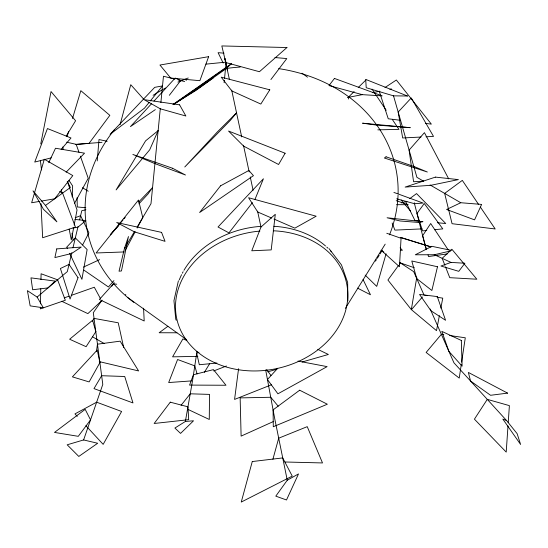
<?xml version="1.0" encoding="UTF-8"?>
<svg xmlns="http://www.w3.org/2000/svg" width="548" height="548" viewBox="0 0 548 548"><rect width="100%" height="100%" fill="white"/><g stroke="black" fill="none" stroke-linecap="round" stroke-linejoin="round"><path stroke-width="0.82" d="M40.388 307.195L40.353 308.867L65.342 300.249L57.595 279.802L41.086 273.76L40.963 279.61M40.456 303.852L40.771 288.803M72.192 196.938L72.644 185.964L68.932 180.313M508.003 425.912L506.208 452.1L474.424 419.172L487.282 399.369L509.393 405.63L508.236 422.529M97.236 160.893L99.003 139.555L107.161 141.274M160.304 108.531L150.988 203.692L137.069 227.187M160.886 102.579L163.462 76.24L174.881 79.097M224.111 82.741L224.358 80.268M224.522 78.617L226.166 62.116L205.918 64.143M238.565 368.715L234.571 399.424L271.493 384.751M96.434 351.59L97.462 344.192L120.142 341.164L138.603 370.941L99.277 361.605M461.252 364.66L459.231 378.093L426.132 352.453L441.366 334.314L443.839 334.67M461.628 362.139L465.286 337.787L449.613 335.513M196.985 351.357L192.567 380.572L185.375 421.467L174.901 428.05L180.566 433.406L193.526 420.789L185.375 421.467M416.775 277.356L411.322 309.613L387.916 280.021L398.362 265.65M73.699 227.495L71.322 239.983L69.151 229.078M74.179 225.002L77.028 210.014L67.719 182.333M439.386 315.655L436.496 330.65L411.425 309.668L422.398 296.995M440.832 308.161L442.757 298.16L437.064 297.228M40.751 143.96L51.033 91.55L75.59 120.752L66.226 136.075M178.401 280.795L173.956 300.681L175.744 319.073L176.237 320.279M71.822 252.669L67.329 271.589L37.113 297.078L27.4 290.652L30.161 305.873L43.319 307.805L37.113 297.078M72.994 247.737L78.069 226.351M79.631 219.775L81.782 210.727L85.892 209.733M124.451 248.477L119.032 271.205L121.444 270.959L128.451 236.537L124.451 248.477L125.321 247.011M120.074 124.739L130.76 84.707L143.809 99.311M272.904 459.231L278.699 438.188L307.236 426.652L322.505 462.944L285.015 461.991M386.08 253.786L376.729 286.385L365.153 275.096M67.109 136.507L68.582 131.595M72.5 118.498L80.823 90.667L109.84 115.354L89.091 143.336L75.48 144.542M83.611 439.948L97.681 443.257L78.796 456.436L67.178 444.798L83.611 439.948L102.791 384.401L93.29 312.696L102.065 300.126M260.978 227.05L251.772 250.785L271.212 249.902L275.281 214.316L260.978 227.05L257.581 211.172M255.032 199.28L263.43 178.744L218.015 227.002L228.961 232.873L252.423 202.637M48.724 162.701L55.506 148.241L84.522 153.173L66.116 172.216M82.638 244.894L88.906 232.777L80.597 215.7L75.206 217.72M125.191 250.443L135.178 231.77M137.171 228.03L142.761 217.577L138.493 200.027L96.106 252.977L124.389 251.936M74.377 203.609L88.221 178.278L80.378 156.18M126.191 245.545L134.459 231.592M92.317 321.251L94.044 318.388L118.231 322.793L123.684 347.542M204.377 372.339L209.679 363.619M345.336 308.38L385.189 244.148M111.813 286.159L114.244 282.665M287.262 480.206L275.795 496.146L286.501 499.982L298.502 473.924L287.262 480.206L274.637 418.24L265.67 369.975M399.355 264.28L400.348 262.91L414.302 267.739M270.904 79.542L286.789 58.568L274.911 57.547M169.318 95.311L180.71 80.549L175.202 78.049L153.967 101.092M181.1 405.273L190.238 393.807L209.528 394.396L209.268 419.467L187.382 409.123M149.262 102.264L144.494 108.155L110.059 134.342L154.7 87.351L162.516 85.906L150.323 100.955M122.985 219.988L110.258 234.839L118.848 225.55M124.088 218.7L125.197 217.405M113.929 280.603L108.449 286.981L83.913 270.109M61.15 149.399L70.993 137.98L47.443 128.547L34.75 162.064L51.279 157.851M277.74 368.249L267.438 379.517L277.918 393.807L327.115 366.626L297.975 361.084M151.673 103.579L130.431 126.622L155.331 109.627M138.884 203.87L148.035 193.958L152.57 187.553L138.589 202.075M231.112 64.061L224.892 69.63M354.118 91.571L348.213 97.373L348.596 99.017M358.255 87.516L365.934 79.974M101.627 300.749L87.879 313.62L61.766 301.297M409.788 198.623L416.555 193.588L445.743 223.529L437.42 222.721M167.866 326.313L159.153 332.752L176.942 332.78M213.179 78.056L195.951 90.441L172.894 104.565L231.701 63.479M45.491 205.425L56.896 221.817L43.47 209.309L33.024 190.848L45.491 205.425L70.391 187.484L67.233 181.402M173.764 104.23L227.173 67.137L226.961 68.082L198.986 87.892L173.75 104.401M384.97 87.564L396.348 80.008L431.351 124.122L425.44 123.389M460.752 202.726L446.599 209.487L474.568 219.864L481.624 204.425L460.752 202.726L430.064 184.95M198.999 352.186L196.698 353.255L199.321 364.735L216.926 363.036M83.426 267.116L99.647 259.615M273.76 421.371L241.113 436.112L240.147 397.896L270.739 397.266L278.206 406.191M213.727 370.941L226.427 366.016M450.997 262.41L440.941 266.02L458.786 271.329L464.882 263.239L450.997 262.41L434.201 254.649M64.232 297.886L68.98 296.201M71.356 295.365L94.304 287.234L100.4 298.502M267.767 371.845L276.774 369.263M302.16 361.988L328.362 354.474L317.737 349.329M401.252 202.897L406.931 201.308M450.566 250.943L434.393 254.738L415.295 254.786L431.906 246.326L451.374 250.395M347.487 97.51L362.454 94.605M372.428 92.667L379.908 91.215M389.888 89.276L391.546 88.954M39.867 201.342L31.64 202.76L44.326 159.228L72.802 175.586L54.684 198.794L41.518 201.061M72.98 228.043L77.864 227.228L85.837 220.549L74.932 219.433M447.298 253.916L428.502 256.539L428.05 254.936M426.769 230.489L422.549 230.914L416.973 213.439L424.282 203.527L442.791 228.886L434.359 229.728M75.549 144.391L101.997 142.336M191.327 380.922L168.681 382.545L177.593 359.509L194.793 365.872L197.061 373.935M423.727 181.141L413.582 181.737L409.096 150.097L424.44 132.657L448.696 178.888M421.008 137.041L402.67 137.959L398.17 112.032L411.26 97.948L433.509 136.411L426.008 136.788M422.042 228.886L394.916 230.112L392.135 222.995M377.839 129.849L398.951 129.376L392.347 119.491M197.835 356.364L172.593 356.844L182.902 338.917L186.875 340.418M396.581 204.671L408.205 204.726L396.204 200.671M400.718 250.21L402.403 250.292L400.102 247.833M224.016 53.177L218.077 52.663L223.187 63.041M85.796 207.761L77.295 206.966L77.069 197.691M419.104 220.926L414.939 220.522L405.726 201.643M116.738 284.213L113.402 283.871L99.38 299.468L144.193 320.984L143.576 308.202M400.081 120.252L388.251 118.786L379.285 91.338M424.858 295.221L427.296 295.625M66.644 142.179L76.179 144.343L78.974 152.234M178.148 79.912L184.676 81.542M396.704 198.828L414.494 203.692L423.111 203.061L393.896 192.423M430.879 246.86L400.533 237.435L431.016 246.895M386.772 233.277L401.054 238.27L399.465 266.753L381.62 250.655M506.571 420.528L502.831 419.083L520.6 444.455L517.127 433.653L506.571 420.528L453.95 362.81L430.207 309.045M271.678 218.063L257.759 212.008L248.593 197.739L316.175 216.207L294.872 228.146L273.993 219.07M357.529 288.118L370.462 294.762L363.057 279.528M59.657 191.505L62.595 193.095L75.446 227.119L42.655 237.736L40.97 203.719M92.701 336.904L104.36 343.617M423.494 181.141L416.918 177.333L393.43 95.503M82.474 187.717L88.214 191.225M380.99 250.237L383.833 252.101M399.471 262.334L413.692 271.644L424.015 295.023M127.985 297.742L186.265 339.438M302.023 73.227L307.51 77.179M185.142 79.234L186.375 80.351M77.268 416.377L74.966 413.891L96.647 402.191L121.608 411.48L103.161 444.366L85.899 425.707M401.184 200.02L403.938 203.281M405.041 204.589L410.555 211.11M418.268 220.248L419.371 221.556M329.074 248.655L341.5 264.972L347.651 282.467L347.877 300.886M266.643 369.496L270.945 375.517M478.52 204.329L462.32 180.388L444.647 193.396L452.059 223.7L495.193 228.968L480.425 207.144M372.065 89.146L386.217 110.319M448.202 249.888L430.687 223.509L422.645 235.709L426.474 249.326M67.459 248.676L66.733 247.141L75.323 237.914L87.132 249.552L81.919 279.329L69.623 253.272M444.901 265.294L442.174 258.334L451.874 249.244L476.842 279.213L449.75 277.672L445.51 266.842M414.261 202.767L426.145 249.477M253.101 190.286L250.244 176.936M229.365 79.316L224.899 58.465L227.495 70.658M231.688 90.167L241.682 136.884M243.463 145.227L249.176 171.928M61.308 189.642L61.972 192.999M72.007 233.27L73.103 240.031M62.808 146.974L63.205 149.488M40.408 160.619L41.518 169.942M278.637 68.616A157.399 132.143 -11.3 0 1 398.095 193.492M398.047 195.184A157.399 132.143 -11.3 0 1 389.518 234.845M382.209 250.196A157.399 132.143 -11.3 0 1 380.072 253.895M379.182 255.361A157.399 132.143 -11.3 0 1 377.339 258.266M376.387 259.711A157.399 132.143 -11.3 0 1 375.414 261.136M133.801 302.359A157.399 132.143 -11.3 0 1 114.169 130.013M153.104 95.325A157.399 132.143 -11.3 0 1 165.688 87.995M177.929 82.104A157.399 132.143 -11.3 0 1 188.245 77.98M224.762 68.699A157.399 132.143 -11.3 0 1 240.188 67.048M179.258 279.905A86.344 69.24 -11.2 0 1 181.58 274.692M182.333 273.212A86.344 69.24 -11.2 0 1 183.135 271.74M183.97 270.28A86.344 69.24 -11.2 0 1 261.396 226.331M273.918 226.297A86.344 69.24 -11.2 0 1 325.546 245.984M326.772 247.073A86.344 69.24 -11.2 0 1 327.964 248.189M330.341 250.58A86.344 69.24 -11.2 0 1 331.478 251.827M273.253 230.783A86.755 69.404 -11.2 0 1 332.437 335.739A86.755 69.404 -11.2 0 1 185.731 339.157A86.755 69.404 -11.2 0 1 259.868 231.092M125.855 294.886A1.288 1.041 -4.3 0 1 125.561 294.413M56.759 248.902L54.896 257.574L71.63 253.491L81.255 247.073L56.759 248.902M437.489 266.76L431.872 290.495L416.768 278.617L411.788 260.985L437.489 266.76M252.272 461.546L241.257 502.064L292.248 476.109L282.72 457.923L252.272 461.546M208.637 56.67L199.876 80.686L170.716 78.056L159.941 65.034L208.637 56.67M78.028 277.692L70.062 299.03L60.41 268.493L69.034 264.41L78.028 277.692M193.451 374.736L189.574 385.093L225.982 385.251L213.467 369.612L193.451 374.736M158.139 130.65L149.693 149.816L116.108 189.909L145.597 140.843L158.139 130.65M99.907 362.618L89.125 381.915L72.405 376.866L97.249 350.014L99.907 362.618M285.124 153.234L278.583 164.496L243.661 146.145L228.537 131.041L285.124 153.234M101.64 375.716L93.989 388.607L132.979 402.924L124.732 376.497L101.64 375.716M269.787 89.831L260.827 104.058L231.852 90.941L221.228 77.165L269.787 89.831M95.811 331.711L86.111 346.685L69.63 339.239L92.646 320.238L95.811 331.711M90.543 419.878L78.268 436.324L54.499 432.427L85.187 409.349L90.543 419.878M170.277 402.17L154.146 423.488L188.697 419.672L187.95 406.828L170.277 402.17M334.472 78.439L328.978 85.577L362.221 94.646L382.189 95.879L334.472 78.439M220.549 185.834L199.623 212.514L253.443 175.668L248.861 170.476L220.549 185.834M236.537 112.867L230.4 120.3L184.765 166.989L217.364 131.931L236.537 112.867M55.101 281.11L47.971 287.919L32.654 289.741L30.969 277.863L55.101 281.11M286.94 47.532L259.423 71.72L225.769 62.541L221.824 45.936L286.94 47.532M299.674 390.21L273.082 409.877L273.294 426.755L327.341 404.219L299.674 390.21M386.066 156.803L384.381 158.009L427.337 172.017L413.788 166.428L386.066 156.803M435.434 177.107L405.15 187.08L430.714 185.327L458.361 179.607L435.434 177.107M422.823 221.68L419.275 222.495L399.971 220.974L387.087 217.768L422.823 221.68M507.564 393.122L490.576 395.286L470.547 381.018L468.369 372.435L507.564 393.122M407.459 96.003L393.526 95.845L366.208 87.728L365.715 79.419L407.459 96.003M410.13 127.67L375.723 124.978L362.543 123.19L410.13 127.67M437.283 296.578L419.549 294.447L430.961 310.764L445.579 320.285L437.283 296.578M179.586 104.832L144.069 99.654L160.276 108.805L185.868 116.012L179.586 104.832M161.571 232.386L116.71 222.522L134.335 231.797L165.044 241.353L161.571 232.386M172.572 168.263L132.856 154.447L154.913 163.605L185.484 175.011L172.572 168.263M461.334 340.466L441.832 331.362L448.887 351.357L462.115 366.167L461.334 340.466"/></g></svg>
